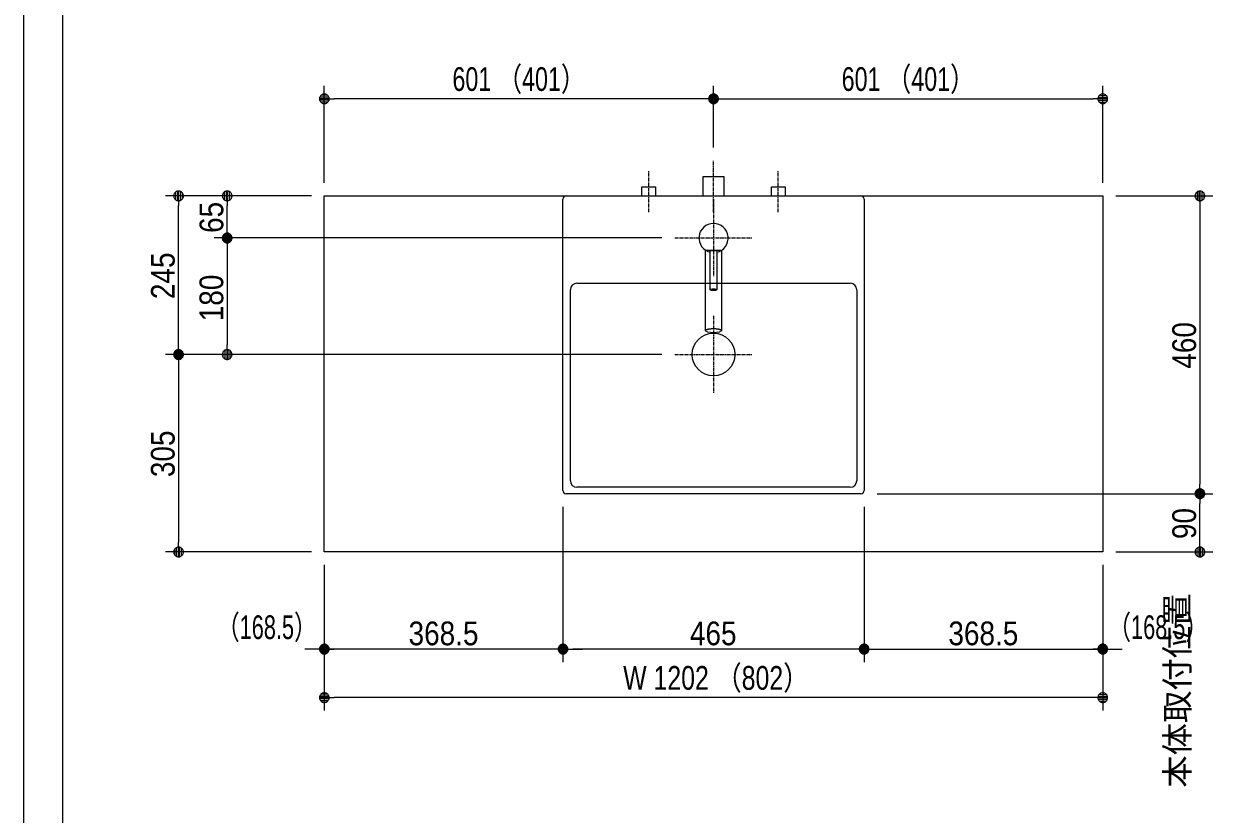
# Model space of a CAD drawing. Units: millimetres, scale not verified. Extents: x -6062 to 6062, y -3045 to 3045.
# Drawn here: x -5788 to -3951, y -775 to 446 of the extents above; entities that cross this region are included whole.
import ezdxf
from ezdxf.enums import TextEntityAlignment as Align

# ---------------------------------------------------------------- set-up
doc = ezdxf.new("R2010")
doc.units = ezdxf.units.MM
doc.header["$LTSCALE"] = 20
doc.linetypes.add('CHAIN1', pattern=[8, 5, -1, 1, -1])
for name, color, linetype, lineweight in [('0-0_1図面枠', 7, 'Continuous', 9), ('0-1_4給排水', 7, 'Continuous', 9), ('0-2_2寸法-1', 7, 'Continuous', 9), ('0-3_0', 7, 'Continuous', 9), ('0-4_2寸法-2', 7, 'Continuous', 9), ('0-5_5ボウル・キャビネット', 7, 'Continuous', 9)]:
    doc.layers.add(name, color=color, linetype=linetype, lineweight=lineweight)
doc.styles.add('ＭＳ Ｐゴシック', font='')
doc.styles.get('ＭＳ Ｐゴシック').set_extended_font_data('MS PGothic')

# ---------------------------------------------------------------- blocks, each defined once
blk = doc.blocks.new('グループ-2')
at = {"layer": '0-0_1図面枠'}
blk.add_lwpolyline([(-80000, 55400), (80000, 55400), (80000, -55400), (-80000, -55400)], close=True, dxfattribs=at)
blk = doc.blocks.new('図面枠')
at = {"layer": '0-0_1図面枠'}
blk.add_blockref('グループ-2', (0, 0), dxfattribs=at)
blk = doc.blocks.new('グループ-4')
at = {"layer": '0-0_1図面枠'}
blk.add_line((-78800, 41000), (-78800, -48600), dxfattribs=at)
blk = doc.blocks.new('_Dot')
at = {"layer": '0-3_0'}
for p, q in [((-10, 0), (-20, 0)), ((9.78, 2), (-9.78, 2)), ((7.99, 6), (-7.99, 6)), ((9.16, -3.98), (-9.16, -3.98)), ((6, -7.98), (-6, -7.98))]:
    blk.add_line(p, q, dxfattribs=at)
for points in [[(10, 0), (9.92, 1.25), (9.69, 2.49), (9.3, 3.68), (8.76, 4.82), (8.09, 5.88), (7.29, 6.85), (6.37, 7.71), (5.36, 8.44), (4.26, 9.05), (3.09, 9.51), (1.87, 9.82), (0.63, 9.98), (-0.63, 9.98), (-1.87, 9.82), (-3.09, 9.51), (-4.26, 9.05), (-5.36, 8.44), (-6.37, 7.71), (-7.29, 6.85), (-8.09, 5.88), (-8.76, 4.82), (-9.3, 3.68), (-9.69, 2.49), (-9.92, 1.25), (-10, 0), (0, 0)], [(-10, 0), (-9.92, -1.25), (-9.69, -2.49), (-9.3, -3.68), (-8.76, -4.82), (-8.09, -5.88), (-7.29, -6.85), (-6.37, -7.71), (-5.36, -8.44), (-4.26, -9.05), (-3.09, -9.51), (-1.87, -9.82), (-0.63, -9.98), (0.63, -9.98), (1.87, -9.82), (3.09, -9.51), (4.26, -9.05), (5.36, -8.44), (6.37, -7.71), (7.29, -6.85), (8.09, -5.88), (8.76, -4.82), (9.3, -3.68), (9.69, -2.49), (9.92, -1.25), (10, 0), (0, 0)]]:
    blk.add_lwpolyline(points, close=True, dxfattribs=at)
blk = doc.blocks.new('グループ-23')
at = {"layer": '0-5_5ボウル・キャビネット'}
for p, q in [((-63350, -5500), (-63350, 3500)), ((-63250, 3600), (-54150, 3600)), ((-54050, 3500), (-54050, -5500)), ((-62920, 900), (-54480, 900)), ((-63120, -5200), (-63120, 700)), ((-54280, 700), (-54280, -5200)), ((-54480, -5400), (-62920, -5400)), ((-54150, -5600), (-63250, -5600))]:
    blk.add_line(p, q, dxfattribs=at)
at = {"layer": '0-5_5ボウル・キャビネット', "linetype": 'CHAIN1'}
for p, q in [((-58700, -100), (-58700, -2500)), ((-59900, -1300), (-57500, -1300))]:
    blk.add_line(p, q, dxfattribs=at)
at = {"layer": '0-5_5ボウル・キャビネット'}
blk.add_circle((-58700, -1300), 660, dxfattribs=at)
for centre, radius, start, end in [((-63250, 3500), 100, 90, 180), ((-54150, 3500), 100, 0, 90), ((-62920, 700), 200, 90, 180), ((-54480, 700), 200, 0, 90), ((-63250, -5500), 100, 180, 270), ((-62920, -5200), 200, 180, 270), ((-54480, -5200), 200, 270, 0), ((-54150, -5500), 100, 270, 0)]:
    blk.add_arc(centre, radius, start, end, dxfattribs=at)
blk = doc.blocks.new('グループ-49')
at = {"layer": '0-1_4給排水', "linetype": 'CHAIN1'}
for p, q in [((-58700, 3500), (-58700, 1100)), ((-59900, 2300), (-57500, 2300))]:
    blk.add_line(p, q, dxfattribs=at)
at = {"layer": '0-1_4給排水'}
blk.add_line((-58475.5, 1910), (-58924.5, 1910), dxfattribs=at)
for points in [[(-58950, 785.1), (-58950, 837), (-58950, 888.8), (-58950, 940.7), (-58950, 992.5), (-58950, 1044.4), (-58950, 1096.2), (-58950, 1148.1), (-58950, 1199.9), (-58950, 1251.8), (-58950, 1303.6), (-58950, 1355.5), (-58950, 1407.3), (-58950, 1459.2), (-58950, 1511), (-58950, 1562.9), (-58950, 1614.7), (-58950, 1666.6), (-58950, 1718.4), (-58950, 1770.3), (-58950, 1822.1), (-58950, 1874), (-58950, 1925.8)], [(-58800, 1511.2), (-58800, 1532), (-58800, 1552.8), (-58800, 1573.5), (-58800, 1594.3), (-58800, 1615.1), (-58800, 1635.9), (-58800, 1656.7), (-58800, 1677.5), (-58800, 1698.3), (-58800, 1719), (-58800, 1739.8), (-58800, 1760.6), (-58800, 1781.4), (-58800, 1802.2), (-58800, 1823), (-58800, 1843.8), (-58800, 1864.5), (-58800, 1885.3), (-58800, 1906.1), (-58783.1, 1910), (-58762.3, 1910), (-58741.5, 1910), (-58720.7, 1910), (-58700, 1910), (-58679.2, 1910), (-58658.4, 1910), (-58637.6, 1910), (-58616.8, 1910), (-58600, 1906), (-58600, 1885.2), (-58600, 1864.5), (-58600, 1843.7), (-58600, 1822.9), (-58600, 1802.1), (-58600, 1781.3), (-58600, 1760.5), (-58600, 1739.7), (-58600, 1719), (-58600, 1698.2)], [(-58450, 1925.8), (-58450, 1874), (-58450, 1822.1), (-58450, 1770.3), (-58450, 1718.4), (-58450, 1666.6), (-58450, 1614.7), (-58450, 1562.9), (-58450, 1511), (-58450, 1459.2), (-58450, 1407.3), (-58450, 1355.5), (-58450, 1303.6), (-58450, 1251.8), (-58450, 1199.9), (-58450, 1148.1), (-58450, 1096.2), (-58450, 1044.4), (-58450, 992.5), (-58450, 940.7), (-58450, 888.8), (-58450, 837), (-58450, 785.1), (-58450, 733.3), (-58450, 681.4), (-58450, 629.6), (-58450, 577.7), (-58450, 525.9), (-58450, 474), (-58450, 422.2), (-58450, 370.3), (-58450, 318.5), (-58450, 266.6), (-58450, 214.8), (-58450, 162.9), (-58450, 111.1), (-58450, 59.2), (-58450, 7.4), (-58450, -44.5), (-58450, -96.3)], [(-58800, 700.5), (-58800, 721.3), (-58800, 742.1), (-58800, 762.9), (-58800, 783.7), (-58800, 804.5), (-58800, 825.2), (-58800, 846), (-58800, 866.8), (-58800, 887.6), (-58800, 908.4), (-58800, 929.2), (-58800, 950), (-58800, 970.8), (-58800, 991.5), (-58800, 1012.3), (-58800, 1033.1), (-58800, 1053.9), (-58800, 1074.7), (-58800, 1095.5), (-58800, 1116.3), (-58800, 1137), (-58800, 1157.8), (-58800, 1178.6), (-58800, 1199.4), (-58800, 1220.2), (-58800, 1241), (-58800, 1261.8), (-58800, 1282.5), (-58800, 1303.3), (-58800, 1324.1), (-58800, 1344.9), (-58800, 1365.7), (-58800, 1386.5), (-58800, 1407.3), (-58800, 1428), (-58800, 1448.8), (-58800, 1469.6), (-58800, 1490.4), (-58800, 1511.2)], [(-58600, 1698.2), (-58600, 1677.4), (-58600, 1656.6), (-58600, 1635.8), (-58600, 1615), (-58600, 1594.2), (-58600, 1573.5), (-58600, 1552.7), (-58600, 1531.9), (-58600, 1511.1), (-58600, 1490.3), (-58600, 1469.5), (-58600, 1448.7), (-58600, 1428), (-58600, 1407.2), (-58600, 1386.4), (-58600, 1365.6), (-58600, 1344.8), (-58600, 1324), (-58600, 1303.2), (-58600, 1282.5), (-58600, 1261.7), (-58600, 1240.9), (-58600, 1220.1), (-58600, 1199.3), (-58600, 1178.5), (-58600, 1157.7), (-58600, 1137), (-58600, 1116.2), (-58600, 1095.4), (-58600, 1074.6), (-58600, 1053.8), (-58600, 1033), (-58600, 1012.2), (-58600, 991.5), (-58600, 970.7), (-58600, 949.9), (-58600, 929.1), (-58600, 908.3), (-58600, 887.5)], [(-58450, -96.3), (-58450, -148.2), (-58450, -200), (-58450, -251.9), (-58450, -303.7), (-58450, -355.6), (-58450, -407.4), (-58450, -459.3), (-58450, -511.1), (-58450, -563), (-58523.5, -608.5), (-58700, -627.3), (-58876.5, -608.5), (-58950, -563), (-58950, -511.1), (-58950, -459.3), (-58950, -407.4), (-58950, -355.6), (-58950, -303.7), (-58950, -251.9), (-58950, -200), (-58950, -148.2), (-58950, -96.3), (-58950, -44.5), (-58950, 7.4), (-58950, 59.2), (-58950, 111.1), (-58950, 162.9), (-58950, 214.8), (-58950, 266.6), (-58950, 318.5), (-58950, 370.3), (-58950, 422.2), (-58950, 474), (-58950, 525.9), (-58950, 577.7), (-58950, 629.6), (-58950, 681.4), (-58950, 733.3), (-58950, 785.1)], [(-58600, 887.5), (-58600, 866.7), (-58600, 846), (-58600, 825.2), (-58600, 804.4), (-58600, 783.6), (-58600, 762.8), (-58600, 742), (-58600, 721.2), (-58600, 700.5), (-58629.4, 682.2), (-58700.1, 674.7), (-58770.8, 682.2), (-58800, 700.5), (-58800, 700.5), (-58799.9, 701.6), (-58799.7, 702.6), (-58799.3, 703.6), (-58798.8, 704.6), (-58798.1, 705.6), (-58797.3, 706.6), (-58796.3, 707.6), (-58795.2, 708.5), (-58793.9, 709.5), (-58792.5, 710.4), (-58790.9, 711.3), (-58789.1, 712.3), (-58787.3, 713.2), (-58785.2, 714.1), (-58783.1, 714.9), (-58780.9, 715.8), (-58778.5, 716.6), (-58776, 717.4), (-58773.4, 718.1), (-58770.8, 718.8), (-58768, 719.5), (-58765, 720.2), (-58762, 720.9), (-58758.9, 721.5), (-58755.6, 722)], [(-58755.6, 722), (-58752.3, 722.6), (-58748.8, 723.1), (-58745.3, 723.6), (-58741.8, 724.1), (-58738.2, 724.5), (-58734.5, 724.8), (-58730.9, 725.2), (-58727.1, 725.5), (-58723.4, 725.7), (-58719.6, 725.9), (-58715.8, 726.1), (-58711.9, 726.2), (-58708, 726.3), (-58704, 726.4), (-58700, 726.4), (-58696, 726.4), (-58692, 726.3), (-58688.1, 726.2), (-58684.2, 726.1), (-58680.4, 725.9), (-58676.6, 725.7), (-58672.9, 725.5), (-58669.1, 725.2), (-58665.5, 724.8), (-58661.8, 724.5), (-58658.2, 724.1), (-58654.7, 723.6), (-58651.2, 723.1), (-58647.7, 722.6), (-58644.4, 722), (-58641.1, 721.5), (-58638, 720.9), (-58635, 720.2), (-58632, 719.5), (-58629.2, 718.8), (-58626.6, 718.1), (-58624, 717.4), (-58621.5, 716.6), (-58619.1, 715.8)], [(-58619.1, 715.8), (-58616.9, 714.9), (-58614.8, 714.1), (-58612.7, 713.2), (-58610.9, 712.3), (-58609.1, 711.3), (-58607.5, 710.4), (-58606.1, 709.5), (-58604.8, 708.5), (-58603.7, 707.6), (-58602.7, 706.6), (-58601.9, 705.6), (-58601.2, 704.6), (-58600.7, 703.6), (-58600.3, 702.6), (-58600.1, 701.6), (-58600, 700.5), (-58600, 700.5)], [(-58950, -562.6), (-58949.8, -560), (-58949.2, -557.5), (-58948.3, -554.9), (-58947, -552.4), (-58945.3, -550), (-58943.2, -547.5), (-58940.8, -545.1), (-58937.9, -542.7), (-58934.7, -540.3), (-58931.2, -537.9), (-58927.2, -535.6), (-58922.9, -533.3), (-58918.2, -531), (-58913.1, -528.8), (-58907.7, -526.6), (-58902.1, -524.5), (-58896.2, -522.5), (-58890.1, -520.5), (-58883.6, -518.7), (-58876.9, -516.8), (-58869.9, -515.1), (-58862.6, -513.4), (-58855.1, -511.8), (-58847.2, -510.3), (-58839.1, -508.9), (-58830.7, -507.5), (-58822.1, -506.2), (-58813.3, -504.9), (-58804.4, -503.8), (-58795.4, -502.8), (-58786.3, -501.9), (-58777.2, -501), (-58767.9, -500.3), (-58758.5, -499.7), (-58749, -499.1), (-58739.4, -498.7), (-58729.7, -498.4), (-58719.9, -498.1), (-58710, -498)], [(-58710, -498), (-58700, -497.9), (-58690, -498), (-58680.1, -498.1), (-58670.3, -498.4), (-58660.6, -498.7), (-58651, -499.1), (-58641.5, -499.7), (-58632.1, -500.3), (-58622.8, -501), (-58613.7, -501.9), (-58604.6, -502.8), (-58595.6, -503.8), (-58586.7, -504.9), (-58577.9, -506.2), (-58569.3, -507.5), (-58560.9, -508.9), (-58552.8, -510.3), (-58544.9, -511.8), (-58537.4, -513.4), (-58530.1, -515.1), (-58523.1, -516.8), (-58516.4, -518.7), (-58509.9, -520.5), (-58503.8, -522.5), (-58497.9, -524.5), (-58492.3, -526.6), (-58486.9, -528.8), (-58481.8, -531), (-58477.1, -533.3), (-58472.8, -535.6), (-58468.8, -537.9), (-58465.3, -540.3), (-58462.1, -542.7), (-58459.2, -545.1), (-58456.8, -547.5), (-58454.7, -550), (-58453, -552.4), (-58451.7, -554.9), (-58450.8, -557.5)], [(-58450.8, -557.5), (-58450.2, -560), (-58450, -562.6), (-58450, -562.6)]]:
    blk.add_lwpolyline(points, dxfattribs=at)
blk.add_arc((-58700, 2300), 450, 282.83959, 257.16469, dxfattribs=at)
blk = doc.blocks.new('グループ-58')
at = {"layer": '0-1_4給排水', "linetype": 'CHAIN1'}
blk.add_line((-58700, 3100), (-58700, 4700), dxfattribs=at)
at = {"layer": '0-1_4給排水'}
blk.add_lwpolyline([(-59020, 3600), (-59020, 4200), (-58380, 4200), (-58380, 3600)], dxfattribs=at)
blk = doc.blocks.new('止水栓_平面_W100')
at = {"layer": '0-1_4給排水', "linetype": 'CHAIN1'}
for p, q in [((-2000, -500), (-2000, 780)), ((2000, -500), (2000, 780))]:
    blk.add_line(p, q, dxfattribs=at)
at = {"layer": '0-1_4給排水'}
for points in [[(-2210, 0), (-2210, 280), (-1790, 280), (-1790, 0)], [(1790, 0), (1790, 280), (2210, 280), (2210, 0)]]:
    blk.add_lwpolyline(points, dxfattribs=at)

msp = doc.modelspace()

# ---------------------------------------------------------------- linework, layer by layer
at = {"layer": '0-2_2寸法-1'}
for p, q in [((-5323.5, 200), (-5323.5, 350)), ((-4722.5, 255), (-4722.5, 350)), ((-4722.5, 255), (-4722.5, 350)), ((-4121.5, 200), (-4121.5, 350)), ((-4737.51, 330), (-5308.49, 330)), ((-4707.49, 330), (-4136.51, 330)), ((-5493.5, 180), (-5568.5, 180)), ((-5343.5, 180), (-5493.5, 180)), ((-4101.5, 180), (-3951.5, 180)), ((-5548.5, -49.99), (-5548.5, 164.99)), ((-5473.5, 130.01), (-5473.5, 164.99)), ((-3971.5, 164.99), (-3971.5, -264.99)), ((-4802.5, 115), (-5493.5, 115)), ((-4802.5, 115), (-5493.5, 115)), ((-5473.5, 99.99), (-5473.5, -49.99)), ((-5493.5, -65), (-5568.5, -65)), ((-5493.5, -65), (-5568.5, -65)), ((-4802.5, -65), (-5493.5, -65)), ((-5548.5, -80.01), (-5548.5, -354.99)), ((-4470, -280), (-3951.5, -280)), ((-4101.5, -280), (-3951.5, -280)), ((-4955, -300), (-4955, -540)), ((-4490, -300), (-4490, -540)), ((-3971.5, -354.99), (-3971.5, -295.01)), ((-5343.5, -370), (-5568.5, -370)), ((-4101.5, -370), (-3951.5, -370)), ((-5323.5, -390), (-5323.5, -540)), ((-4955, -390), (-4955, -540)), ((-4490, -390), (-4490, -540)), ((-4121.5, -390), (-4121.5, -540)), ((-4970.01, -520), (-5308.49, -520)), ((-4505.01, -520), (-4939.99, -520)), ((-4474.99, -520), (-4136.51, -520)), ((-5323.5, -540), (-5323.5, -615)), ((-4121.5, -540), (-4121.5, -615)), ((-4136.51, -595), (-5308.49, -595))]:
    msp.add_line(p, q, dxfattribs=at)
at = {"layer": '0-4_2寸法-2'}
for p, q in [((-5323.5, -390), (-5323.5, -540)), ((-4955, -390), (-4955, -540)), ((-4490, -390), (-4490, -540)), ((-4121.5, -390), (-4121.5, -540)), ((-5338.51, -520), (-5353.51, -520)), ((-4955, -520), (-5323.5, -520)), ((-4939.99, -520), (-4924.99, -520)), ((-4505.01, -520), (-4520.01, -520)), ((-4490, -520), (-4121.5, -520)), ((-4106.49, -520), (-4091.49, -520))]:
    msp.add_line(p, q, dxfattribs=at)
at = {"layer": '0-5_5ボウル・キャビネット'}
msp.add_lwpolyline([(-5323.5, 180), (-4121.5, 180), (-4121.5, -370), (-5323.5, -370)], close=True, dxfattribs=at)

# ---------------------------------------------------------------- block references
at = {"layer": '0-0_1図面枠', "xscale": 0.05, "yscale": 0.05}
for name in ['図面枠', 'グループ-4']:
    msp.add_blockref(name, (-1787.5, 0), dxfattribs=at)
at = {"layer": '0-1_4給排水', "xscale": 0.05, "yscale": 0.05}
for name, p in [('グループ-58', (-1787.5, 0)), ('止水栓_平面_W100', (-4722.5, 180)), ('グループ-49', (-1787.5, 0))]:
    msp.add_blockref(name, p, dxfattribs=at)
at = {"layer": '0-2_2寸法-1', "xscale": 0.7503418, "yscale": 0.7503418}
for p, rotation in [((-5323.5, 330), 180), ((-4722.5, 330), 180), ((-5548.5, 180), 90), ((-5473.5, 180), 90), ((-3971.5, 180), 90), ((-5473.5, 115), 270), ((-5473.5, 115), 90), ((-5548.5, -65), 270), ((-5473.5, -65), 270), ((-5548.5, -65), 90), ((-3971.5, -280), 270), ((-3971.5, -280), 90), ((-5548.5, -370), 270), ((-3971.5, -370), 270), ((-5323.5, -520), 180), ((-4955, -520), 180), ((-4490, -520), 180), ((-5323.5, -595), 180)]:
    msp.add_blockref('_Dot', p, dxfattribs=dict(at, rotation=rotation))
for p in [(-4722.5, 330), (-4121.5, 330), (-4955, -520), (-4490, -520), (-4121.5, -520), (-4121.5, -595)]:
    msp.add_blockref('_Dot', p, dxfattribs=at)
at = {"layer": '0-4_2寸法-2', "xscale": 0.7503418, "yscale": 0.7503418}
for p in [(-5323.5, -520), (-4490, -520)]:
    msp.add_blockref('_Dot', p, dxfattribs=at)
at = {"layer": '0-4_2寸法-2', "xscale": 0.7503418, "yscale": 0.7503418, "rotation": 180}
for p in [(-4955, -520), (-4121.5, -520)]:
    msp.add_blockref('_Dot', p, dxfattribs=at)
at = {"layer": '0-5_5ボウル・キャビネット', "xscale": 0.05, "yscale": 0.05}
msp.add_blockref('グループ-23', (-1787.5, 0), dxfattribs=at)

# ---------------------------------------------------------------- texts
at = {"layer": '0-2_2寸法-1', "style": 'ＭＳ Ｐゴシック'}
for s, height, width, p in [('601 （401）', 36.66, 0.75, (-5125.7, 331.19)), ('601 （401）', 36.66, 0.75, (-4524.7, 331.19)), ('368.5', 36.66, 0.9, (-5193.42, -525.06)), ('465', 36.66, 0.9, (-4759, -525.06)), ('368.5', 36.66, 0.9, (-4359.92, -525.06)), ('W 1202 （802）', 36.69, 0.8, (-4862.07, -593.81))]:
    msp.add_text(s, height=height, dxfattribs=dict(at, width=width)).set_placement(p, align=Align.BOTTOM_LEFT)
at = {"layer": '0-2_2寸法-1', "style": 'ＭＳ Ｐゴシック', "width": 0.9}
for s, p in [('65', (-5468.44, 122.81)), ('245', (-5543.44, 20.61)), ('180', (-5468.54, -13.61)), ('460', (-3966.54, -86.89)), ('305', (-5543.54, -254.39)), ('90', (-3966.54, -350.08))]:
    msp.add_text(s, height=36.66, rotation=90, dxfattribs=at).set_placement(p, align=Align.BOTTOM_LEFT)
at = {"layer": '0-4_2寸法-2', "style": 'ＭＳ Ｐゴシック'}
msp.add_text('本体取付位置', height=36.66, rotation=90, dxfattribs=at).set_placement((-3977.19, -734.14), align=Align.BOTTOM_LEFT)
at = {"layer": '0-4_2寸法-2', "style": 'ＭＳ Ｐゴシック', "width": 0.7}
for p in [(-5489.22, -515.51), (-4112.92, -515.51)]:
    msp.add_text('（168.5）', height=36.66, dxfattribs=at).set_placement(p, align=Align.BOTTOM_LEFT)

doc.saveas('drawing.dxf')
